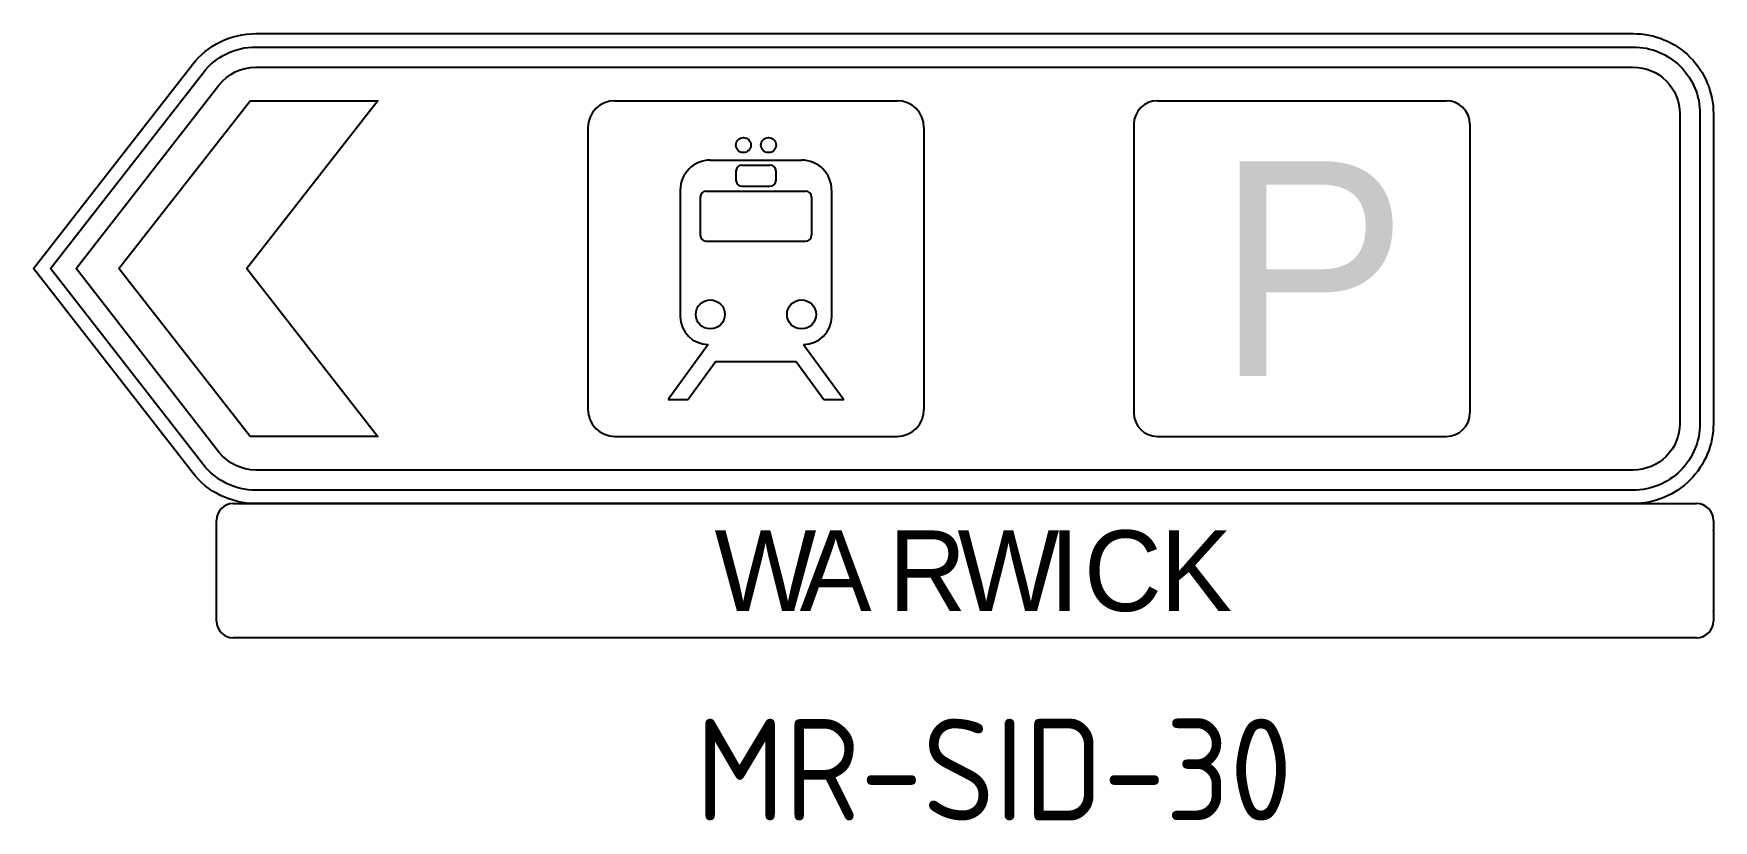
# Model space of a CAD drawing. Extents: x 132.9 to 174.1, y 183.1 to 202.5.
import ezdxf
from ezdxf.enums import TextEntityAlignment as Align

# ---------------------------------------------------------------- set-up
doc = ezdxf.new("R2010")
doc.units = 0
doc.header["$LTSCALE"] = 12
doc.header["$MEASUREMENT"] = 0
doc.header["$PDSIZE"] = 4
doc.layers.add('L18', color=4, linetype='CONTINUOUS')
doc.layers.add('T25', color=1, linetype='CONTINUOUS')
doc.styles.add('DSERIES', font='Dseries')
doc.styles.add('ESERIES', font='Eseries')
doc.styles.add('ISO', font='iso')

msp = doc.modelspace()

# ---------------------------------------------------------------- linework, layer by layer
at = {"layer": 'L18'}
for p, q in [((147.138, 200.823), (154.068, 200.823)), ((160.461, 200.823), (167.556, 200.823)), ((146.478, 200.163), (146.478, 193.233)), ((154.728, 200.163), (154.728, 193.233)), ((159.884, 200.246), (159.884, 193.151)), ((168.134, 200.246), (168.134, 193.151)), ((149.482, 199.364), (151.723, 199.364)), ((150.258, 199.241), (150.948, 199.241)), ((150.11, 199.093), (150.11, 198.871)), ((151.095, 199.093), (151.095, 198.871)), ((148.744, 198.625), (148.744, 195.522)), ((149.236, 198.453), (149.236, 197.517)), ((149.384, 198.601), (151.822, 198.601)), ((150.258, 198.724), (150.948, 198.724)), ((151.97, 198.453), (151.97, 197.517)), ((152.462, 198.625), (152.462, 195.522)), ((149.384, 197.369), (151.822, 197.369)), ((149.433, 194.833), (148.448, 193.478)), ((151.773, 194.833), (152.758, 193.478)), ((149.616, 194.414), (148.935, 193.478)), ((149.616, 194.414), (151.59, 194.414)), ((151.59, 194.414), (152.271, 193.478)), ((148.448, 193.478), (148.935, 193.478)), ((152.271, 193.478), (152.758, 193.478)), ((147.138, 192.573), (154.068, 192.573)), ((160.461, 192.573), (167.556, 192.573)), ((137.769, 190.923), (173.702, 190.923)), ((137.356, 188.036), (137.356, 190.511)), ((174.115, 190.511), (174.115, 188.036)), ((173.702, 187.623), (137.769, 187.623))]:
    msp.add_line(p, q, dxfattribs=at)
for points in [[(174.115, 192.892, -0.414214), (172.147, 190.923), (138.319, 190.923, -0.231442), (136.765, 191.683), (132.865, 196.698), (136.765, 201.713, -0.231442), (138.319, 202.473), (172.147, 202.473, -0.414214), (174.115, 200.505)], [(173.785, 192.892, -0.414214), (172.147, 191.253), (138.319, 191.253, -0.231442), (137.026, 191.886), (133.283, 196.698), (137.026, 201.511, -0.231442), (138.319, 202.143), (172.147, 202.143, -0.414214), (173.785, 200.505)], [(173.29, 192.892, -0.414214), (172.147, 191.748), (138.319, 191.748, -0.231442), (137.417, 192.19), (133.91, 196.698), (137.417, 201.207, -0.231442), (138.319, 201.648), (172.147, 201.648, -0.414214), (173.29, 200.505)]]:
    msp.add_lwpolyline(points, format="xyb", close=True, dxfattribs=at)
msp.add_lwpolyline([(138.181, 192.573), (134.959, 196.698), (138.181, 200.823), (141.322, 200.823), (138.099, 196.698), (141.322, 192.573)], close=True, dxfattribs=at)
for centre, radius in [((150.295, 199.733), 0.185), ((150.911, 199.733), 0.185), ((149.482, 195.572), 0.357), ((151.723, 195.572), 0.357)]:
    msp.add_circle(centre, radius, dxfattribs=at)
for centre, radius, start, end in [((147.138, 200.163), 0.66, 90, 180), ((154.068, 200.163), 0.66, 0, 90), ((160.461, 200.246), 0.578, 90, 180), ((167.556, 200.246), 0.578, 0, 90), ((149.482, 198.625), 0.739, 90, 180), ((150.258, 199.093), 0.148, 90, 180), ((150.948, 199.093), 0.148, 0, 90), ((151.723, 198.625), 0.739, 0, 90), ((150.258, 198.871), 0.148, 180, 270), ((150.948, 198.871), 0.148, 270, 0), ((149.384, 198.453), 0.148, 90, 180), ((151.822, 198.453), 0.148, 0, 90), ((149.384, 197.517), 0.148, 180, 270), ((151.822, 197.517), 0.148, 270, 0), ((149.433, 195.522), 0.69, 180, 270), ((151.773, 195.522), 0.69, 270, 0), ((147.138, 193.233), 0.66, 180, 270), ((154.068, 193.233), 0.66, 270, 0), ((160.461, 193.151), 0.578, 180, 270), ((167.556, 193.151), 0.578, 270, 0), ((137.769, 190.511), 0.412, 90, 180), ((173.702, 190.511), 0.412, 0, 90), ((137.769, 188.036), 0.412, 180, 270), ((173.702, 188.036), 0.412, 270, 360)]:
    msp.add_arc(centre, radius, start, end, dxfattribs=at)
at = {"layer": 'L18', "linetype": 'ByBlock'}
for p in [(174.115, 190.263), (174.115, 190.263), (174.115, 188.283), (174.115, 188.283)]:
    msp.add_point(p, dxfattribs=at)

# ---------------------------------------------------------------- texts
at = {"layer": 'L18'}
for s, height, style, p in [('P', 5.28, 'ESERIES', (161.9, 194.057)), ('W', 1.98, 'DSERIES', (149.587, 188.283)), ('A', 1.98, 'DSERIES', (151.677, 188.283)), ('R', 1.98, 'DSERIES', (153.857, 188.283)), ('W', 1.98, 'DSERIES', (155.553, 188.283)), ('I', 1.98, 'DSERIES', (157.812, 188.283)), ('C', 1.98, 'DSERIES', (158.656, 188.283)), ('K', 1.98, 'DSERIES', (160.531, 188.283))]:
    msp.add_text(s, height=height, dxfattribs=dict(at, style=style)).set_placement(p)
at = {"layer": 'T25', "style": 'ISO'}
msp.add_text('MR-SID-30', height=2.5, dxfattribs=at).set_placement((156.447, 183.136), align=Align.CENTER)

doc.saveas('drawing.dxf')
